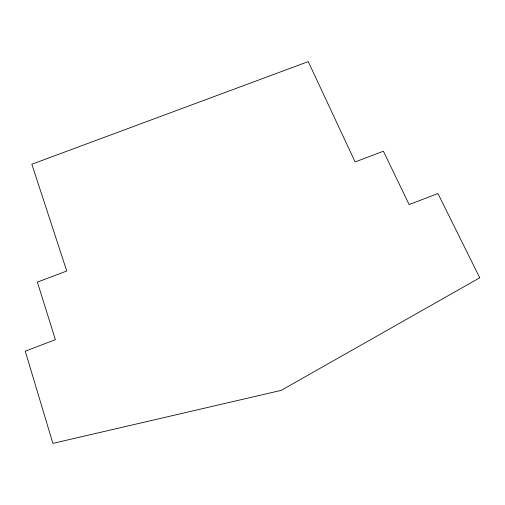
<?xml version="1.0" encoding="UTF-8"?>
<svg xmlns="http://www.w3.org/2000/svg" width="505" height="505" viewBox="0 0 505 505"><rect width="100%" height="100%" fill="white"/><g stroke="black" fill="none" stroke-linecap="round" stroke-linejoin="round"><path stroke-width="0.76" d="M479.75 277.782L281.209 390.371L52.892 443.39L25.25 351.183L55.398 339.669L37.37 282.125L66.748 271.008L31.847 164.232L308.239 61.61L355.116 161.935L383.421 151.229L409.113 204.55L437.936 193.541L479.75 277.782"/></g></svg>
